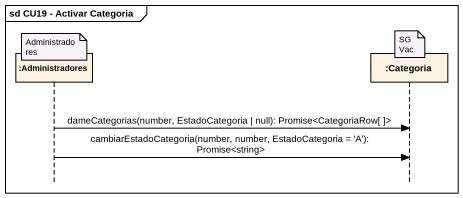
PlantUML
@startuml
mainframe sd CU19 - Activar Categoria
hide footbox
participant ":Administradores" as Administradores
participant ":Categoria" as Categoria

note over Categoria : SGVac
note over Administradores : Administradores
Administradores -> Categoria : dameCategorias(number, EstadoCategoria | null): Promise<CategoriaRow[ ]>
Administradores -> Categoria : cambiarEstadoCategoria(number, number, EstadoCategoria = 'A'): Promise<string>
@enduml
